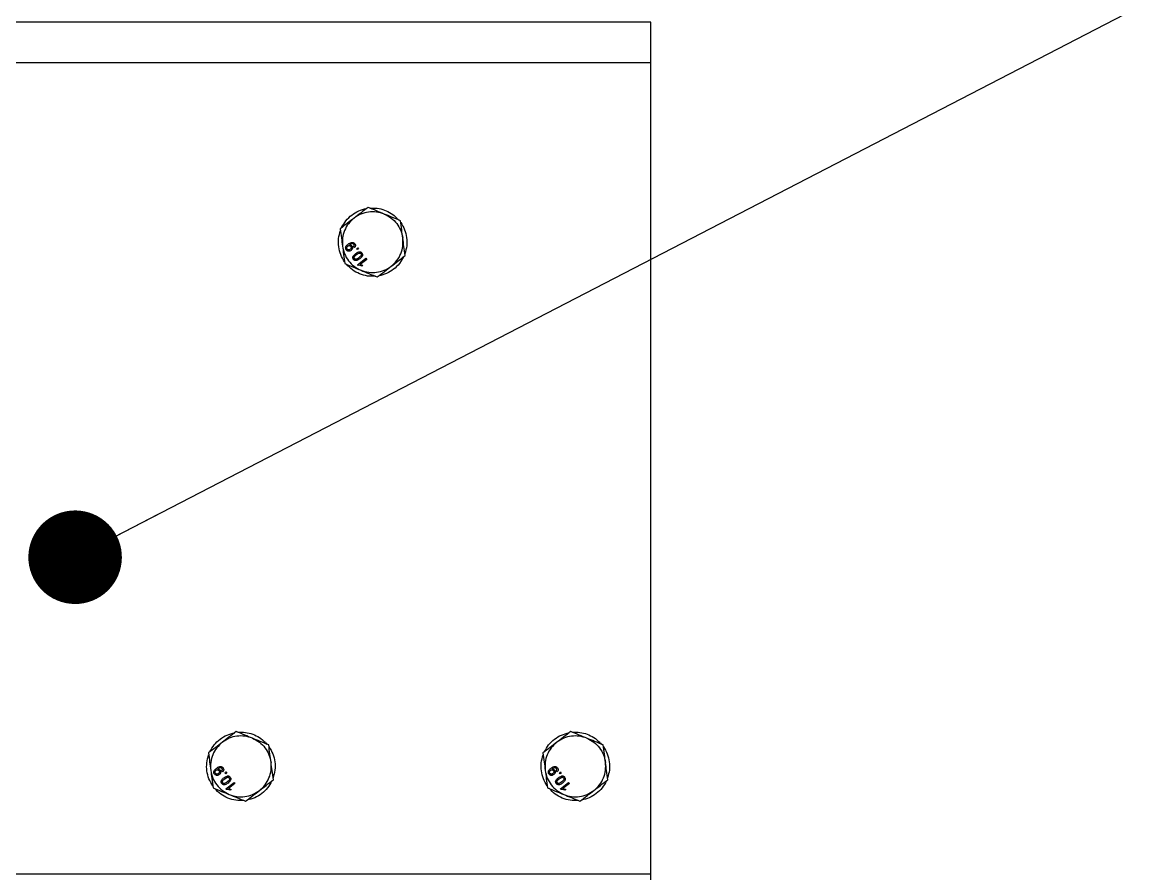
# Model space of a CAD drawing. Header units: millimetres. Extents: x 1293 to 41893, y 1011 to 26911.
# Drawn here: x 32628.9 to 32992.9, y 7875.4 to 8155.4 of the extents above; entities that cross this region are included whole.
import ezdxf

# ---------------------------------------------------------------- set-up
doc = ezdxf.new("R2010")
doc.units = ezdxf.units.MM
doc.header["$LTSCALE"] = 50
doc.layers.add('CAPA_1', color=7, linetype='Continuous')
doc.layers.add('MAQUINAS', color=11, linetype='Continuous')
doc.dimstyles.new('SLDDIMSTYLE2', dxfattribs={"dimtxt": 0.18, "dimasz": 30.769231, "dimexe": 0, "dimexo": 0.0625, "dimgap": 0, "dimtad": 0, "dimtih": 1, "dimtoh": 1, "dimdec": 0, "dimrnd": 1e-09, "dimzin": 0, "dimdsep": 46, "dimtxsty": 'Standard', "dimblk1": 'DOT', "dimblk2": 'DOT', "dimsah": 1, "dimcen": 0.09, "dimadec": 0, "dimazin": 0, "dimtfac": 30.769231, "dimtdec": 0, "dimtofl": 0, "dimtmove": 0, "dimatfit": 3, "dimldrblk": 'DOT', "dimfxl": 1, "dimfrac": 2, "dimtolj": 1, "dimtzin": 0, "dimarcsym": 0})

# ---------------------------------------------------------------- blocks, each defined once
blk = doc.blocks.new('_Dot')
at = {"color": 0, "linetype": 'ByBlock', "lineweight": -2}
blk.add_line((-0.5, 0), (-1, 0), dxfattribs=at)
at = {"color": 0, "linetype": 'ByBlock', "const_width": 0.5}
blk.add_lwpolyline([(-0.25, 0, 1), (0.25, 0, 1)], format="xyb", close=True, dxfattribs=at)

msp = doc.modelspace()

# ---------------------------------------------------------------- linework, layer by layer
at = {"layer": 'MAQUINAS', "linetype": 'Continuous', "lineweight": 25}
for p, q in [((32835.610707, 8155.3821266), (32297.3241804, 8155.3821266)), ((32835.610707, 7101.349071), (32835.610707, 8155.3821266)), ((32835.610707, 8142.0487932), (32524.4942232, 8142.0487932)), ((32752.1633988, 8090.9653831), (32751.8850572, 8090.6802501)), ((32752.3592306, 8090.7624017), (32752.1659487, 8090.5644039)), ((32752.3592306, 8090.7624017), (32752.8078022, 8090.2559738)), ((32736.5599416, 8082.1868006), (32736.4948792, 8082.1341212)), ((32738.1720196, 8081.2643811), (32737.869434, 8081.5854975)), ((32738.9135997, 8080.9487641), (32739.2614956, 8081.2165602)), ((32739.1813957, 8080.6008682), (32738.9135997, 8080.9487641)), ((32739.5292917, 8080.8686642), (32739.1813957, 8080.6008682)), ((32739.2614956, 8081.2165602), (32739.5292917, 8080.8686642)), ((32739.225868, 8075.6487915), (32741.9394563, 8077.7376008)), ((32742.2072524, 8077.3897049), (32740.0926974, 8075.7620069)), ((32741.9394563, 8077.7376008), (32742.2072524, 8077.3897049)), ((32739.3982617, 8075.4248335), (32739.225868, 8075.6487915)), ((32740.0926974, 8075.7620069), (32740.9748107, 8075.4437597)), ((32740.9748107, 8075.4437597), (32740.6540941, 8075.1968852)), ((32708.8300655, 7918.6320498), (32708.5517239, 7918.3469167)), ((32709.0258972, 7918.4290683), (32708.8326154, 7918.2310705)), ((32709.0258972, 7918.4290683), (32709.4744689, 7917.9226404)), ((32818.8300655, 7918.6320498), (32818.5517239, 7918.3469167)), ((32819.0258972, 7918.4290683), (32818.8326154, 7918.2310705)), ((32819.0258972, 7918.4290683), (32819.4744689, 7917.9226404)), ((32693.2266082, 7909.8534672), (32693.1615459, 7909.8007879)), ((32694.8386863, 7908.9310478), (32694.5361006, 7909.2521641)), ((32803.2266082, 7909.8534672), (32803.1615459, 7909.8007879)), ((32804.8386863, 7908.9310478), (32804.5361006, 7909.2521641)), ((32695.5802663, 7908.6154308), (32695.9281623, 7908.8832268)), ((32695.8480624, 7908.2675348), (32695.5802663, 7908.6154308)), ((32696.1959584, 7908.5353309), (32695.8480624, 7908.2675348)), ((32695.9281623, 7908.8832268), (32696.1959584, 7908.5353309)), ((32805.5802663, 7908.6154308), (32805.9281623, 7908.8832268)), ((32805.8480624, 7908.2675348), (32805.5802663, 7908.6154308)), ((32806.1959584, 7908.5353309), (32805.8480624, 7908.2675348)), ((32805.9281623, 7908.8832268), (32806.1959584, 7908.5353309)), ((32695.8925347, 7903.3154581), (32698.606123, 7905.4042675)), ((32696.0649284, 7903.0915001), (32695.8925347, 7903.3154581)), ((32698.8739191, 7905.0563715), (32696.7593641, 7903.4286736)), ((32696.7593641, 7903.4286736), (32697.6414773, 7903.1104263)), ((32697.6414773, 7903.1104263), (32697.3207608, 7902.8635518)), ((32698.606123, 7905.4042675), (32698.8739191, 7905.0563715)), ((32805.8925347, 7903.3154581), (32808.606123, 7905.4042675)), ((32806.0649284, 7903.0915001), (32805.8925347, 7903.3154581)), ((32808.8739191, 7905.0563715), (32806.7593641, 7903.4286736)), ((32806.7593641, 7903.4286736), (32807.6414773, 7903.1104263)), ((32807.6414773, 7903.1104263), (32807.3207608, 7902.8635518)), ((32808.606123, 7905.4042675), (32808.8739191, 7905.0563715)), ((32477.8275566, 7875.3821266), (32835.610707, 7875.3821266))]:
    msp.add_line(p, q, dxfattribs=at)
for points in [[(32733.9655862, 8087.82041), (32734.4009122, 8088.605355), (32735.2715642, 8090.1752451), (32737.2375077, 8092.0430123), (32739.5461164, 8093.4656206), (32741.2865177, 8093.9056127), (32742.1567184, 8094.1256087)], [(32747.9735935, 8092.293429), (32747.1411603, 8092.5653612), (32745.4762938, 8093.1092255), (32742.8271773, 8093.0610251), (32740.2578184, 8092.4140811), (32738.7933743, 8091.4533666), (32738.0611523, 8090.9730093)], [(32743.1955794, 8094.2639936), (32744.0197535, 8094.2828451), (32745.6681019, 8094.320548), (32748.0740516, 8093.6873719), (32750.3168399, 8092.6106144), (32751.5478792, 8091.5137935), (32752.1633988, 8090.9653831)], [(32747.9735935, 8092.293429), (32748.7557062, 8091.8994848), (32750.3199314, 8091.1115963), (32752.1648807, 8089.2099382), (32753.5311818, 8086.9398362), (32753.8926147, 8085.2260873), (32754.0733312, 8084.3692129)], [(32738.0611523, 8090.9730093), (32737.4094355, 8090.3880671), (32736.1060019, 8089.2181825), (32734.8231865, 8086.8998801), (32734.0987769, 8084.3512781), (32734.1985581, 8082.602675), (32734.2484486, 8081.7283735)], [(32753.3908831, 8089.4923769), (32753.8530024, 8088.722901), (32754.7772411, 8087.1839492), (32755.4118032, 8084.5475085), (32755.4895138, 8081.8368906), (32755.0003574, 8080.1096628), (32754.7557793, 8079.2460489)], [(32734.9308967, 8076.6052096), (32734.4687774, 8077.3746855), (32733.5445387, 8078.9136373), (32732.9099766, 8081.5500779), (32732.832266, 8084.2606958), (32733.3214224, 8085.9879236), (32733.5660006, 8086.8515375)], [(32750.2606275, 8075.1245771), (32750.9123443, 8075.7095194), (32752.2157779, 8076.8794039), (32753.4985934, 8079.1977063), (32754.2230029, 8081.7463084), (32754.1232218, 8083.4949114), (32754.0733312, 8084.3692129)], [(32734.2484486, 8081.7283735), (32734.4291651, 8080.8714991), (32734.7905981, 8079.1577503), (32736.1568991, 8076.8876483), (32738.0018485, 8074.9859902), (32739.5660737, 8074.1981017), (32740.3481863, 8073.8041574)], [(32754.3561936, 8078.2771765), (32753.9208676, 8077.4922314), (32753.0502156, 8075.9223414), (32751.0842721, 8074.0545741), (32748.7756634, 8072.6319659), (32747.0352621, 8072.1919738), (32746.1650614, 8071.9719777)], [(32745.1262005, 8071.8335928), (32744.2287551, 8071.8181237), (32742.4338644, 8071.7871854), (32739.8333588, 8072.5558588), (32737.4470396, 8073.8438684), (32736.1957946, 8075.1311042), (32735.5701721, 8075.774722)], [(32740.3481863, 8073.8041574), (32741.1806195, 8073.5322253), (32742.845486, 8072.988361), (32745.4946025, 8073.0365614), (32748.0639614, 8073.6835053), (32749.5284055, 8074.6442199), (32750.2606275, 8075.1245771)], [(32690.6322528, 7915.4870766), (32691.0675789, 7916.2720217), (32691.9382309, 7917.8419117), (32693.9041744, 7919.709679), (32696.2127831, 7921.1322872), (32697.9531844, 7921.5722793), (32698.823385, 7921.7922754)], [(32704.6402602, 7919.9600957), (32703.807827, 7920.2320278), (32702.1429605, 7920.7758921), (32699.4938439, 7920.7276917), (32696.924485, 7920.0807478), (32695.460041, 7919.1200332), (32694.7278189, 7918.639676)], [(32699.862246, 7921.9306603), (32700.6864202, 7921.9495118), (32702.3347686, 7921.9872147), (32704.7407182, 7921.3540385), (32706.9835065, 7920.2772811), (32708.2145458, 7919.1804602), (32708.8300655, 7918.6320498)], [(32800.6322528, 7915.4870766), (32801.0675789, 7916.2720217), (32801.9382309, 7917.8419117), (32803.9041744, 7919.709679), (32806.2127831, 7921.1322872), (32807.9531844, 7921.5722793), (32808.823385, 7921.7922754)], [(32814.6402602, 7919.9600957), (32813.807827, 7920.2320278), (32812.1429605, 7920.7758921), (32809.4938439, 7920.7276917), (32806.924485, 7920.0807478), (32805.460041, 7919.1200332), (32804.7278189, 7918.639676)], [(32809.862246, 7921.9306603), (32810.6864202, 7921.9495118), (32812.3347686, 7921.9872147), (32814.7407182, 7921.3540385), (32816.9835065, 7920.2772811), (32818.2145458, 7919.1804602), (32818.8300655, 7918.6320498)], [(32694.7278189, 7918.639676), (32694.0761022, 7918.0547337), (32692.7726686, 7916.8848492), (32691.4898531, 7914.5665468), (32690.7654436, 7912.0179447), (32690.8652247, 7910.2693417), (32690.9151153, 7909.3950402)], [(32704.6402602, 7919.9600957), (32705.4223728, 7919.5661514), (32706.986598, 7918.7782629), (32708.8315474, 7916.8766048), (32710.1978484, 7914.6065028), (32710.5592814, 7912.892754), (32710.7399978, 7912.0358796)], [(32710.0575498, 7917.1590435), (32710.5196691, 7916.3895676), (32711.4439078, 7914.8506158), (32712.0784699, 7912.2141752), (32712.1561805, 7909.5035573), (32711.6670241, 7907.7763295), (32711.4224459, 7906.9127156)], [(32804.7278189, 7918.639676), (32804.0761022, 7918.0547337), (32802.7726686, 7916.8848492), (32801.4898531, 7914.5665468), (32800.7654436, 7912.0179447), (32800.8652247, 7910.2693417), (32800.9151153, 7909.3950402)], [(32814.6402602, 7919.9600957), (32815.4223728, 7919.5661514), (32816.986598, 7918.7782629), (32818.8315474, 7916.8766048), (32820.1978484, 7914.6065028), (32820.5592814, 7912.892754), (32820.7399978, 7912.0358796)], [(32820.0575498, 7917.1590435), (32820.5196691, 7916.3895676), (32821.4439078, 7914.8506158), (32822.0784699, 7912.2141752), (32822.1561805, 7909.5035573), (32821.6670241, 7907.7763295), (32821.4224459, 7906.9127156)], [(32691.5975634, 7904.2718762), (32691.1354441, 7905.0413521), (32690.2112054, 7906.5803039), (32689.5766433, 7909.2167446), (32689.4989327, 7911.9273625), (32689.988089, 7913.6545903), (32690.2326672, 7914.5182042)], [(32801.5975634, 7904.2718762), (32801.1354441, 7905.0413521), (32800.2112054, 7906.5803039), (32799.5766433, 7909.2167446), (32799.4989327, 7911.9273625), (32799.988089, 7913.6545903), (32800.2326672, 7914.5182042)], [(32690.9151153, 7909.3950402), (32691.0958318, 7908.5381658), (32691.4572647, 7906.8244169), (32692.8235658, 7904.5543149), (32694.6685151, 7902.6526568), (32696.2327403, 7901.8647683), (32697.0148529, 7901.4708241)], [(32706.9272942, 7902.7912438), (32707.579011, 7903.376186), (32708.8824445, 7904.5460706), (32710.16526, 7906.864373), (32710.8896696, 7909.412975), (32710.7898884, 7911.1615781), (32710.7399978, 7912.0358796)], [(32800.9151153, 7909.3950402), (32801.0958318, 7908.5381658), (32801.4572647, 7906.8244169), (32802.8235658, 7904.5543149), (32804.6685151, 7902.6526568), (32806.2327403, 7901.8647683), (32807.0148529, 7901.4708241)], [(32816.9272942, 7902.7912438), (32817.579011, 7903.376186), (32818.8824445, 7904.5460706), (32820.16526, 7906.864373), (32820.8896696, 7909.412975), (32820.7898884, 7911.1615781), (32820.7399978, 7912.0358796)], [(32711.0228603, 7905.9438431), (32710.5875343, 7905.1588981), (32709.7168823, 7903.589008), (32707.7509388, 7901.7212408), (32705.4423301, 7900.2986325), (32703.7019288, 7899.8586405), (32702.8317281, 7899.6386444)], [(32821.0228603, 7905.9438431), (32820.5875343, 7905.1588981), (32819.7168823, 7903.589008), (32817.7509388, 7901.7212408), (32815.4423301, 7900.2986325), (32813.7019288, 7899.8586405), (32812.8317281, 7899.6386444)], [(32701.7928671, 7899.5002595), (32700.8954218, 7899.4847904), (32699.1005311, 7899.4538521), (32696.5000255, 7900.2225255), (32694.1137062, 7901.5105351), (32692.8624612, 7902.7977708), (32692.2368388, 7903.4413887)], [(32697.0148529, 7901.4708241), (32697.8472862, 7901.1988919), (32699.5121527, 7900.6550276), (32702.1612692, 7900.703228), (32704.7306281, 7901.350172), (32706.1950722, 7902.3108865), (32706.9272942, 7902.7912438)], [(32811.7928671, 7899.5002595), (32810.8954218, 7899.4847904), (32809.1005311, 7899.4538521), (32806.5000255, 7900.2225255), (32804.1137062, 7901.5105351), (32802.8624612, 7902.7977708), (32802.2368388, 7903.4413887)], [(32807.0148529, 7901.4708241), (32807.8472862, 7901.1988919), (32809.5121527, 7900.6550276), (32812.1612692, 7900.703228), (32814.7306281, 7901.350172), (32816.1950722, 7902.3108865), (32816.9272942, 7902.7912438)]]:
    msp.add_open_spline(points, degree=3, dxfattribs=at)
for points, knots in [([(32742.6362006, 8094.4946945), (32741.8365389, 8093.8791476), (32740.3355905, 8092.7237789), (32738.7854316, 8091.5305299), (32738.0611523, 8090.9730093)], [0, 0, 0, 0, 0.5327709195, 1, 1, 1, 1]), ([(32747.9735935, 8092.293429), (32747.1286269, 8092.641913), (32745.3201635, 8093.3877655), (32743.5691106, 8094.1099406), (32742.6362006, 8094.4946945)], [0, 0, 0, 0, 0.4672290805, 1, 1, 1, 1]), ([(32753.3109865, 8090.0921635), (32752.3780765, 8090.4769174), (32750.6270236, 8091.1990925), (32748.8185602, 8091.944945), (32747.9735935, 8092.293429)], [0, 0, 0, 0, 0.5327709195, 1, 1, 1, 1]), ([(32738.0611523, 8090.9730093), (32737.336873, 8090.4154887), (32735.786714, 8089.2222397), (32734.2857656, 8088.066871), (32733.486104, 8087.4513242)], [0, 0, 0, 0, 0.4672290805, 1, 1, 1, 1]), ([(32733.486104, 8087.4513242), (32733.6193524, 8086.4510234), (32733.8694568, 8084.5734796), (32734.1277613, 8082.6343781), (32734.2484486, 8081.7283735)], [0, 0, 0, 0, 0.5327709195, 1, 1, 1, 1]), ([(32754.0733312, 8084.3692129), (32753.9526438, 8085.2752175), (32753.6943394, 8087.214319), (32753.4442349, 8089.0918628), (32753.3109865, 8090.0921635)], [0, 0, 0, 0, 0.4672290805, 1, 1, 1, 1]), ([(32754.8356758, 8078.6462623), (32754.7024275, 8079.646563), (32754.452323, 8081.5241068), (32754.1940185, 8083.4632083), (32754.0733312, 8084.3692129)], [0, 0, 0, 0, 0.5327709195, 1, 1, 1, 1]), ([(32734.2484486, 8081.7283735), (32734.369136, 8080.8223689), (32734.6274405, 8078.8832674), (32734.8775449, 8077.0057236), (32735.0107933, 8076.0054229)], [0, 0, 0, 0, 0.4672290805, 1, 1, 1, 1]), ([(32735.5060132, 8080.4812835), (32735.4535954, 8080.5602188), (32735.3487755, 8080.7180658), (32735.2793202, 8080.9969482), (32735.2780685, 8081.2820292), (32735.3817447, 8081.6484825), (32735.6689836, 8082.0368085), (32735.9621593, 8082.2728785), (32736.1091247, 8082.3912175)], [0, 0, 0, 0, 0.1250635897, 0.2500895576, 0.3751100052, 0.5001693996, 0.7494409524, 1, 1, 1, 1]), ([(32737.0469375, 8080.3429355), (32736.9257399, 8080.2621996), (32736.743143, 8080.1405625), (32736.4591815, 8080.0732283), (32736.2402663, 8080.067052), (32736.0268071, 8080.1061578), (32735.7554084, 8080.2151637), (32735.6059321, 8080.374664), (32735.5060132, 8080.4812835)], [0, 0, 0, 0, 0.2498688585, 0.3764535287, 0.5003476657, 0.6272386366, 0.7508240847, 1, 1, 1, 1]), ([(32735.7781133, 8080.7755715), (32735.7291354, 8080.8537141), (32735.6559414, 8080.9704928), (32735.6362573, 8081.1542677), (32735.6536537, 8081.290311), (32735.6995406, 8081.4207822), (32735.794102, 8081.5785122), (32735.8986685, 8081.668724), (32735.968143, 8081.7286612)], [0, 0, 0, 0, 0.2490168506, 0.3721383925, 0.4993654558, 0.6235619335, 0.7498926933, 1, 1, 1, 1]), ([(32736.7976234, 8080.7050581), (32736.7178735, 8080.6517024), (32736.5585836, 8080.5451314), (32736.3132724, 8080.507687), (32736.124362, 8080.5338096), (32735.9434099, 8080.6018992), (32735.8446137, 8080.7057015), (32735.7781133, 8080.7755715)], [0, 0, 0, 0, 0.2502503989, 0.4998417518, 0.6295762977, 0.7506653539, 1, 1, 1, 1]), ([(32735.968143, 8081.7286612), (32736.0438938, 8081.7798027), (32736.158507, 8081.8571813), (32736.3353474, 8081.9055858), (32736.473065, 8081.9121562), (32736.6068965, 8081.8883984), (32736.7769804, 8081.8184914), (32736.8703871, 8081.7178907), (32736.9328648, 8081.6506011)], [0, 0, 0, 0, 0.2499764907, 0.3782221672, 0.5003423322, 0.6274524307, 0.7508110927, 1, 1, 1, 1]), ([(32736.1091247, 8082.3912175), (32736.2754839, 8082.512556), (32736.6076369, 8082.7548204), (32737.0917614, 8082.9621224), (32737.506018, 8082.9954039), (32737.8111074, 8082.9307658), (32738.0859315, 8082.782342), (32738.2224878, 8082.6271893), (32738.2907946, 8082.5495803)], [0, 0, 0, 0, 0.2504849429, 0.5001185141, 0.6278991851, 0.7500923696, 0.8749936752, 1, 1, 1, 1]), ([(32736.4948792, 8082.1341212), (32736.5733786, 8082.1371822), (32736.7308704, 8082.1433235), (32736.9591612, 8082.0751673), (32737.1701886, 8081.9628319), (32737.2751847, 8081.8446012), (32737.3275652, 8081.785618)], [0, 0, 0, 0, 0.2489431768, 0.49945029473, 0.7502849385, 1, 1, 1, 1]), ([(32737.9638801, 8082.3265022), (32737.91967, 8082.3757496), (32737.8312867, 8082.4742032), (32737.6504767, 8082.5627887), (32737.452081, 8082.5934809), (32737.0629096, 8082.5063992), (32736.7833961, 8082.3287892), (32736.5599416, 8082.1868006)], [0, 0, 0, 0, 0.1252073258, 0.2503100191, 0.3753386279, 0.5006201474, 1, 1, 1, 1]), ([(32736.9328648, 8081.6506011), (32736.9824089, 8081.5749225), (32737.0566396, 8081.461535), (32737.0893605, 8081.2832015), (32737.083268, 8081.1484017), (32737.0480958, 8081.0175732), (32736.9662901, 8080.8560487), (32736.8649415, 8080.7653213), (32736.7976234, 8080.7050581)], [0, 0, 0, 0, 0.2495205461, 0.3738507837, 0.4998887841, 0.6240955932, 0.7503154422, 1, 1, 1, 1]), ([(32737.3275652, 8081.785618), (32737.3664232, 8081.7289572), (32737.444113, 8081.6156737), (32737.5092004, 8081.4192894), (32737.5304623, 8081.2138069), (32737.5065054, 8081.0087722), (32737.4422555, 8080.811595), (32737.3064032, 8080.5709133), (32737.1505152, 8080.4339433), (32737.0469375, 8080.3429355)], [0, 0, 0, 0, 0.12507405845, 0.25006362429, 0.3732612247, 0.50019923817, 0.62429610088, 0.75036851371, 1, 1, 1, 1]), ([(32737.869434, 8081.5854975), (32737.9185376, 8081.6438603), (32738.007219, 8081.7492637), (32738.0734316, 8081.9118949), (32738.081717, 8082.0429768), (32738.0625903, 8082.1451718), (32738.0240604, 8082.2421838), (32737.9839393, 8082.2983973), (32737.9638801, 8082.3265022)], [0, 0, 0, 0, 0.2764767992, 0.4993179598, 0.6237184282, 0.7494961879, 0.8747561628, 1, 1, 1, 1]), ([(32738.2907946, 8082.5495803), (32738.3567774, 8082.4492236), (32738.4559969, 8082.2983153), (32738.5066807, 8082.0628053), (32738.507026, 8081.8242123), (32738.4117212, 8081.5313871), (32738.2520042, 8081.3534767), (32738.1720196, 8081.2643811)], [0, 0, 0, 0, 0.2498594906, 0.3757183909, 0.500481002, 0.7498462328, 1, 1, 1, 1]), ([(32737.8868877, 8077.3882711), (32737.8326799, 8077.468933), (32737.7243088, 8077.6301905), (32737.650499, 8077.9168365), (32737.6742125, 8078.2115355), (32737.9217429, 8078.7432636), (32738.2946664, 8079.0619648), (32738.5926736, 8079.3166423)], [0, 0, 0, 0, 0.12537334802, 0.25064373861, 0.37569751501, 0.50111317472, 1, 1, 1, 1]), ([(32739.931654, 8077.5771626), (32739.7749891, 8077.4631862), (32739.4620457, 8077.2355145), (32739.010688, 8077.0290451), (32738.6231687, 8076.9771339), (32738.3329952, 8077.0264334), (32738.0779343, 8077.1682543), (32737.950612, 8077.3148837), (32737.8868877, 8077.3882711)], [0, 0, 0, 0, 0.2504817087, 0.50034559577, 0.63170490568, 0.75022113881, 0.87498669951, 1, 1, 1, 1]), ([(32738.202923, 8077.6254825), (32738.1654136, 8077.6850418), (32738.0903964, 8077.8041575), (32738.0791242, 8078.0194355), (32738.1307105, 8078.2243047), (32738.3630121, 8078.5770211), (32738.6387909, 8078.7941951), (32738.8593825, 8078.9679095)], [0, 0, 0, 0, 0.1247447425, 0.2494837578, 0.3744708184, 0.4996480989, 1, 1, 1, 1]), ([(32738.6666683, 8077.407644), (32738.6221715, 8077.4092539), (32738.5332066, 8077.4124725), (32738.4051922, 8077.4538719), (32738.2901476, 8077.5242752), (32738.2320014, 8077.5917426), (32738.202923, 8077.6254825)], [0, 0, 0, 0, 0.2501584562, 0.5001555724, 0.7500324303, 1, 1, 1, 1]), ([(32738.5926736, 8079.3166423), (32738.7491412, 8079.4306199), (32739.061699, 8079.6583001), (32739.5090769, 8079.8616309), (32739.8952728, 8079.9154053), (32740.1862749, 8079.868988), (32740.4447011, 8079.7239704), (32740.571704, 8079.5772766), (32740.6352656, 8079.5038601)], [0, 0, 0, 0, 0.2504758129, 0.5003473544, 0.6257683408, 0.7501761831, 0.8749696966, 1, 1, 1, 1]), ([(32739.6627707, 8077.9242217), (32739.5100316, 8077.8130117), (32739.280936, 8077.6462063), (32738.945255, 8077.4653296), (32738.759449, 8077.4268556), (32738.6666683, 8077.407644)], [0, 0, 0, 0, 0.5003723119, 0.7505151407, 1, 1, 1, 1]), ([(32738.8593825, 8078.9679095), (32739.0830267, 8079.1358089), (32739.362627, 8079.3457169), (32739.7611676, 8079.4830465), (32739.9718012, 8079.4783415), (32740.1766794, 8079.4149492), (32740.2736799, 8079.3135309), (32740.3221592, 8079.2628436)], [0, 0, 0, 0, 0.5004095025, 0.6256126137, 0.7505796735, 0.875343692, 1, 1, 1, 1]), ([(32740.3221592, 8079.2628436), (32740.3591299, 8079.2030989), (32740.4330918, 8079.0835763), (32740.4403255, 8078.8691013), (32740.3924896, 8078.6639252), (32740.1563451, 8078.3142229), (32739.8821149, 8078.097538), (32739.6627707, 8077.9242217)], [0, 0, 0, 0, 0.1246963828, 0.2494616582, 0.3744323466, 0.4996371137, 1, 1, 1, 1]), ([(32740.840351, 8078.6964947), (32740.7957455, 8078.5825679), (32740.7064694, 8078.354548), (32740.4011687, 8077.9673651), (32740.1194518, 8077.7332369), (32739.931654, 8077.5771626)], [0, 0, 0, 0, 0.249753552, 0.499871473, 1, 1, 1, 1]), ([(32740.6352656, 8079.5038601), (32740.7142474, 8079.3818973), (32740.8328715, 8079.1987196), (32740.8642875, 8078.9461078), (32740.8604395, 8078.8024882), (32740.8470471, 8078.7318254), (32740.840351, 8078.6964947)], [0, 0, 0, 0, 0.49879534605, 0.74914825957, 0.87457641189, 1, 1, 1, 1]), ([(32750.2606275, 8075.1245771), (32750.9849069, 8075.6820977), (32752.5350658, 8076.8753467), (32754.0360142, 8078.0307154), (32754.8356758, 8078.6462623)], [0, 0, 0, 0, 0.4672290805, 1, 1, 1, 1]), ([(32735.0107933, 8076.0054229), (32735.9437034, 8075.620669), (32737.6947562, 8074.8984939), (32739.5032196, 8074.1526414), (32740.3481863, 8073.8041574)], [0, 0, 0, 0, 0.5327709195, 1, 1, 1, 1]), ([(32740.6540941, 8075.1968852), (32740.4532144, 8075.2834324), (32740.0521495, 8075.4562277), (32739.6159726, 8075.4352861), (32739.3982617, 8075.4248335)], [0, 0, 0, 0, 0.5008657323, 1, 1, 1, 1]), ([(32740.3481863, 8073.8041574), (32741.193153, 8073.4556734), (32743.0016163, 8072.7098209), (32744.7526692, 8071.9876458), (32745.6855792, 8071.602892)], [0, 0, 0, 0, 0.4672290805, 1, 1, 1, 1]), ([(32745.6855792, 8071.602892), (32746.4852409, 8072.2184388), (32747.9861893, 8073.3738075), (32749.5363482, 8074.5670565), (32750.2606275, 8075.1245771)], [0, 0, 0, 0, 0.5327709195, 1, 1, 1, 1]), ([(32699.3028672, 7922.1613611), (32698.5032056, 7921.5458143), (32697.0022572, 7920.3904456), (32695.4520983, 7919.1971966), (32694.7278189, 7918.639676)], [0, 0, 0, 0, 0.5327709195, 1, 1, 1, 1]), ([(32704.6402602, 7919.9600957), (32703.7952935, 7920.3085797), (32701.9868302, 7921.0544322), (32700.2357773, 7921.7766073), (32699.3028672, 7922.1613611)], [0, 0, 0, 0, 0.4672290805, 1, 1, 1, 1]), ([(32809.3028672, 7922.1613611), (32808.5032056, 7921.5458143), (32807.0022572, 7920.3904456), (32805.4520983, 7919.1971966), (32804.7278189, 7918.639676)], [0, 0, 0, 0, 0.5327709195, 1, 1, 1, 1]), ([(32814.6402602, 7919.9600957), (32813.7952935, 7920.3085797), (32811.9868302, 7921.0544322), (32810.2357773, 7921.7766073), (32809.3028672, 7922.1613611)], [0, 0, 0, 0, 0.4672290805, 1, 1, 1, 1]), ([(32694.7278189, 7918.639676), (32694.0035396, 7918.0821554), (32692.4533807, 7916.8889064), (32690.9524323, 7915.7335377), (32690.1527706, 7915.1179908)], [0, 0, 0, 0, 0.4672290805, 1, 1, 1, 1]), ([(32709.9776532, 7917.7588302), (32709.0447431, 7918.1435841), (32707.2936903, 7918.8657592), (32705.4852269, 7919.6116117), (32704.6402602, 7919.9600957)], [0, 0, 0, 0, 0.5327709195, 1, 1, 1, 1]), ([(32710.7399978, 7912.0358796), (32710.6193105, 7912.9418842), (32710.361006, 7914.8809857), (32710.1109016, 7916.7585295), (32709.9776532, 7917.7588302)], [0, 0, 0, 0, 0.4672290805, 1, 1, 1, 1]), ([(32804.7278189, 7918.639676), (32804.0035396, 7918.0821554), (32802.4533807, 7916.8889064), (32800.9524323, 7915.7335377), (32800.1527706, 7915.1179908)], [0, 0, 0, 0, 0.4672290805, 1, 1, 1, 1]), ([(32819.9776532, 7917.7588302), (32819.0447431, 7918.1435841), (32817.2936903, 7918.8657592), (32815.4852269, 7919.6116117), (32814.6402602, 7919.9600957)], [0, 0, 0, 0, 0.5327709195, 1, 1, 1, 1]), ([(32820.7399978, 7912.0358796), (32820.6193105, 7912.9418842), (32820.361006, 7914.8809857), (32820.1109016, 7916.7585295), (32819.9776532, 7917.7588302)], [0, 0, 0, 0, 0.4672290805, 1, 1, 1, 1]), ([(32690.1527706, 7915.1179908), (32690.286019, 7914.1176901), (32690.5361235, 7912.2401463), (32690.794428, 7910.3010448), (32690.9151153, 7909.3950402)], [0, 0, 0, 0, 0.5327709195, 1, 1, 1, 1]), ([(32800.1527706, 7915.1179908), (32800.286019, 7914.1176901), (32800.5361235, 7912.2401463), (32800.794428, 7910.3010448), (32800.9151153, 7909.3950402)], [0, 0, 0, 0, 0.5327709195, 1, 1, 1, 1]), ([(32690.9151153, 7909.3950402), (32691.0358027, 7908.4890356), (32691.2941071, 7906.5499341), (32691.5442116, 7904.6723903), (32691.67746, 7903.6720896)], [0, 0, 0, 0, 0.4672290805, 1, 1, 1, 1]), ([(32692.1726799, 7908.1479501), (32692.1202621, 7908.2268855), (32692.0154421, 7908.3847325), (32691.9459869, 7908.6636149), (32691.9447352, 7908.9486959), (32692.0484114, 7909.3151492), (32692.3356503, 7909.7034751), (32692.6288259, 7909.9395451), (32692.7757913, 7910.0578842)], [0, 0, 0, 0, 0.1250635897, 0.25008955759, 0.37511000523, 0.50016939956, 0.74944095238, 1, 1, 1, 1]), ([(32692.44478, 7908.4422382), (32692.3958021, 7908.5203808), (32692.3226081, 7908.6371595), (32692.3029239, 7908.8209343), (32692.3203204, 7908.9569776), (32692.3662073, 7909.0874488), (32692.4607686, 7909.2451789), (32692.5653352, 7909.3353907), (32692.6348097, 7909.3953279)], [0, 0, 0, 0, 0.2490168506, 0.3721383925, 0.4993654558, 0.6235619335, 0.7498926933, 1, 1, 1, 1]), ([(32692.6348097, 7909.3953279), (32692.7105604, 7909.4464693), (32692.8251736, 7909.523848), (32693.0020141, 7909.5722525), (32693.1397317, 7909.5788229), (32693.2735632, 7909.5550651), (32693.4436471, 7909.4851581), (32693.5370538, 7909.3845574), (32693.5995315, 7909.3172678)], [0, 0, 0, 0, 0.2499764907, 0.3782221672, 0.5003423322, 0.6274524307, 0.7508110927, 1, 1, 1, 1]), ([(32692.7757913, 7910.0578842), (32692.9421506, 7910.1792226), (32693.2743036, 7910.4214871), (32693.758428, 7910.628789), (32694.1726846, 7910.6620706), (32694.4777741, 7910.5974325), (32694.7525982, 7910.4490086), (32694.8891545, 7910.2938559), (32694.9574613, 7910.216247)], [0, 0, 0, 0, 0.2504849429, 0.5001185141, 0.6278991852, 0.7500923696, 0.8749936752, 1, 1, 1, 1]), ([(32693.1615459, 7909.8007879), (32693.2400452, 7909.8038489), (32693.3975371, 7909.8099902), (32693.6258279, 7909.7418339), (32693.8368553, 7909.6294985), (32693.9418513, 7909.5112678), (32693.9942319, 7909.4522847)], [0, 0, 0, 0, 0.2489431768, 0.4994502947, 0.7502849385, 1, 1, 1, 1]), ([(32694.6305467, 7909.9931689), (32694.5863366, 7910.0424163), (32694.4979533, 7910.1408698), (32694.3171434, 7910.2294553), (32694.1187477, 7910.2601476), (32693.7295763, 7910.1730658), (32693.4500628, 7909.9954559), (32693.2266082, 7909.8534672)], [0, 0, 0, 0, 0.1252073258, 0.2503100191, 0.3753386279, 0.5006201474, 1, 1, 1, 1]), ([(32693.5995315, 7909.3172678), (32693.6490755, 7909.2415892), (32693.7233062, 7909.1282017), (32693.7560272, 7908.9498681), (32693.7499347, 7908.8150684), (32693.7147624, 7908.6842398), (32693.6329567, 7908.5227154), (32693.5316082, 7908.431988), (32693.4642901, 7908.3717248)], [0, 0, 0, 0, 0.2495205461, 0.3738507838, 0.4998887841, 0.6240955932, 0.7503154422, 1, 1, 1, 1]), ([(32693.9942319, 7909.4522847), (32694.0330899, 7909.3956238), (32694.1107797, 7909.2823404), (32694.1758671, 7909.0859561), (32694.197129, 7908.8804736), (32694.1731721, 7908.6754389), (32694.1089222, 7908.4782616), (32693.9730699, 7908.2375799), (32693.8171819, 7908.10061), (32693.7136042, 7908.0096022)], [0, 0, 0, 0, 0.1250740585, 0.2500636243, 0.3732612247, 0.5001992382, 0.6242961009, 0.7503685137, 1, 1, 1, 1]), ([(32694.5361006, 7909.2521641), (32694.5852043, 7909.310527), (32694.6738857, 7909.4159304), (32694.7400983, 7909.5785616), (32694.7483836, 7909.7096435), (32694.729257, 7909.8118384), (32694.6907271, 7909.9088505), (32694.650606, 7909.965064), (32694.6305467, 7909.9931689)], [0, 0, 0, 0, 0.2764767993, 0.4993179598, 0.6237184282, 0.7494961879, 0.8747561628, 1, 1, 1, 1]), ([(32694.9574613, 7910.216247), (32695.0234441, 7910.1158902), (32695.1226636, 7909.9649819), (32695.1733473, 7909.729472), (32695.1736926, 7909.490879), (32695.0783879, 7909.1980538), (32694.9186709, 7909.0201434), (32694.8386863, 7908.9310478)], [0, 0, 0, 0, 0.2498594906, 0.3757183909, 0.500481002, 0.7498462328, 1, 1, 1, 1]), ([(32711.5023425, 7906.3129289), (32711.3690941, 7907.3132297), (32711.1189897, 7909.1907735), (32710.8606852, 7911.129875), (32710.7399978, 7912.0358796)], [0, 0, 0, 0, 0.5327709195, 1, 1, 1, 1]), ([(32800.9151153, 7909.3950402), (32801.0358027, 7908.4890356), (32801.2941071, 7906.5499341), (32801.5442116, 7904.6723903), (32801.67746, 7903.6720896)], [0, 0, 0, 0, 0.4672290805, 1, 1, 1, 1]), ([(32802.1726799, 7908.1479501), (32802.1202621, 7908.2268855), (32802.0154421, 7908.3847325), (32801.9459869, 7908.6636149), (32801.9447352, 7908.9486959), (32802.0484114, 7909.3151492), (32802.3356503, 7909.7034751), (32802.6288259, 7909.9395451), (32802.7757913, 7910.0578842)], [0, 0, 0, 0, 0.1250635897, 0.2500895576, 0.3751100052, 0.5001693996, 0.7494409524, 1, 1, 1, 1]), ([(32802.44478, 7908.4422382), (32802.3958021, 7908.5203808), (32802.3226081, 7908.6371595), (32802.3029239, 7908.8209343), (32802.3203204, 7908.9569776), (32802.3662073, 7909.0874488), (32802.4607686, 7909.2451789), (32802.5653352, 7909.3353907), (32802.6348097, 7909.3953279)], [0, 0, 0, 0, 0.2490168506, 0.3721383925, 0.4993654558, 0.6235619335, 0.7498926933, 1, 1, 1, 1]), ([(32802.6348097, 7909.3953279), (32802.7105604, 7909.4464693), (32802.8251736, 7909.523848), (32803.0020141, 7909.5722525), (32803.1397317, 7909.5788229), (32803.2735632, 7909.5550651), (32803.4436471, 7909.4851581), (32803.5370538, 7909.3845574), (32803.5995315, 7909.3172678)], [0, 0, 0, 0, 0.2499764907, 0.3782221672, 0.5003423322, 0.6274524307, 0.7508110927, 1, 1, 1, 1]), ([(32802.7757913, 7910.0578842), (32802.9421506, 7910.1792226), (32803.2743036, 7910.4214871), (32803.758428, 7910.628789), (32804.1726846, 7910.6620706), (32804.4777741, 7910.5974325), (32804.7525982, 7910.4490086), (32804.8891545, 7910.2938559), (32804.9574613, 7910.216247)], [0, 0, 0, 0, 0.2504849429, 0.5001185141, 0.6278991852, 0.7500923696, 0.8749936752, 1, 1, 1, 1]), ([(32803.1615459, 7909.8007879), (32803.2400452, 7909.8038489), (32803.3975371, 7909.8099902), (32803.6258279, 7909.7418339), (32803.8368553, 7909.6294985), (32803.9418513, 7909.5112678), (32803.9942319, 7909.4522847)], [0, 0, 0, 0, 0.2489431768, 0.4994502947, 0.7502849385, 1, 1, 1, 1]), ([(32804.6305467, 7909.9931689), (32804.5863366, 7910.0424163), (32804.4979533, 7910.1408698), (32804.3171434, 7910.2294553), (32804.1187477, 7910.2601476), (32803.7295763, 7910.1730658), (32803.4500628, 7909.9954559), (32803.2266082, 7909.8534672)], [0, 0, 0, 0, 0.1252073258, 0.2503100191, 0.3753386279, 0.5006201474, 1, 1, 1, 1]), ([(32803.5995315, 7909.3172678), (32803.6490755, 7909.2415892), (32803.7233062, 7909.1282017), (32803.7560272, 7908.9498681), (32803.7499347, 7908.8150684), (32803.7147624, 7908.6842398), (32803.6329567, 7908.5227154), (32803.5316082, 7908.431988), (32803.4642901, 7908.3717248)], [0, 0, 0, 0, 0.2495205461, 0.3738507838, 0.4998887841, 0.6240955932, 0.7503154422, 1, 1, 1, 1]), ([(32803.9942319, 7909.4522847), (32804.0330899, 7909.3956238), (32804.1107797, 7909.2823404), (32804.1758671, 7909.0859561), (32804.197129, 7908.8804736), (32804.1731721, 7908.6754389), (32804.1089222, 7908.4782616), (32803.9730699, 7908.2375799), (32803.8171819, 7908.10061), (32803.7136042, 7908.0096022)], [0, 0, 0, 0, 0.1250740585, 0.2500636243, 0.3732612247, 0.5001992382, 0.6242961009, 0.7503685137, 1, 1, 1, 1]), ([(32804.5361006, 7909.2521641), (32804.5852043, 7909.310527), (32804.6738857, 7909.4159304), (32804.7400983, 7909.5785616), (32804.7483836, 7909.7096435), (32804.729257, 7909.8118384), (32804.6907271, 7909.9088505), (32804.650606, 7909.965064), (32804.6305467, 7909.9931689)], [0, 0, 0, 0, 0.2764767992, 0.4993179598, 0.6237184282, 0.7494961879, 0.8747561628, 1, 1, 1, 1]), ([(32804.9574613, 7910.216247), (32805.0234441, 7910.1158902), (32805.1226636, 7909.9649819), (32805.1733473, 7909.729472), (32805.1736926, 7909.490879), (32805.0783879, 7909.1980538), (32804.9186709, 7909.0201434), (32804.8386863, 7908.9310478)], [0, 0, 0, 0, 0.2498594906, 0.375718391, 0.500481002, 0.7498462328, 1, 1, 1, 1]), ([(32821.5023425, 7906.3129289), (32821.3690941, 7907.3132297), (32821.1189897, 7909.1907735), (32820.8606852, 7911.129875), (32820.7399978, 7912.0358796)], [0, 0, 0, 0, 0.5327709195, 1, 1, 1, 1]), ([(32693.7136042, 7908.0096022), (32693.5924066, 7907.9288662), (32693.4098097, 7907.8072291), (32693.1258482, 7907.739895), (32692.906933, 7907.7337186), (32692.6934738, 7907.7728245), (32692.422075, 7907.8818304), (32692.2725988, 7908.0413306), (32692.1726799, 7908.1479501)], [0, 0, 0, 0, 0.2498688585, 0.3764535287, 0.5003476657, 0.6272386366, 0.7508240847, 1, 1, 1, 1]), ([(32693.4642901, 7908.3717248), (32693.3845402, 7908.318369), (32693.2252503, 7908.2117981), (32692.9799391, 7908.1743536), (32692.7910287, 7908.2004762), (32692.6100766, 7908.2685659), (32692.5112804, 7908.3723682), (32692.44478, 7908.4422382)], [0, 0, 0, 0, 0.25025039885, 0.49984175184, 0.6295762977, 0.75066535386, 1, 1, 1, 1]), ([(32694.5535543, 7905.0549378), (32694.4993465, 7905.1355997), (32694.3909755, 7905.2968571), (32694.3171656, 7905.5835032), (32694.3408791, 7905.8782021), (32694.5884095, 7906.4099303), (32694.9613331, 7906.7286315), (32695.2593403, 7906.983309)], [0, 0, 0, 0, 0.125373348, 0.2506437386, 0.375697515, 0.5011131747, 1, 1, 1, 1]), ([(32694.8695897, 7905.2921492), (32694.8320802, 7905.3517084), (32694.757063, 7905.4708242), (32694.7457909, 7905.6861021), (32694.7973772, 7905.8909713), (32695.0296788, 7906.2436878), (32695.3054576, 7906.4608618), (32695.5260492, 7906.6345762)], [0, 0, 0, 0, 0.1247447425, 0.2494837578, 0.3744708184, 0.4996480989, 1, 1, 1, 1]), ([(32695.2593403, 7906.983309), (32695.4158079, 7907.0972866), (32695.7283657, 7907.3249667), (32696.1757435, 7907.5282976), (32696.5619395, 7907.582072), (32696.8529416, 7907.5356546), (32697.1113678, 7907.3906371), (32697.2383706, 7907.2439432), (32697.3019322, 7907.1705268)], [0, 0, 0, 0, 0.2504758129, 0.50034735438, 0.62576834083, 0.75017618309, 0.87496969665, 1, 1, 1, 1]), ([(32696.3294374, 7905.5908884), (32696.1766982, 7905.4796784), (32695.9476027, 7905.3128729), (32695.6119217, 7905.1319963), (32695.4261157, 7905.0935223), (32695.333335, 7905.0743107)], [0, 0, 0, 0, 0.5003723119, 0.7505151407, 1, 1, 1, 1]), ([(32695.5260492, 7906.6345762), (32695.7496934, 7906.8024755), (32696.0292937, 7907.0123835), (32696.4278343, 7907.1497132), (32696.6384678, 7907.1450082), (32696.8433461, 7907.0816158), (32696.9403466, 7906.9801975), (32696.9888259, 7906.9295103)], [0, 0, 0, 0, 0.50040950251, 0.62561261367, 0.75057967349, 0.87534369202, 1, 1, 1, 1]), ([(32696.9888259, 7906.9295103), (32697.0257966, 7906.8697655), (32697.0997584, 7906.750243), (32697.1069922, 7906.5357679), (32697.0591562, 7906.3305919), (32696.8230117, 7905.9808895), (32696.5487815, 7905.7642047), (32696.3294374, 7905.5908884)], [0, 0, 0, 0, 0.1246963828, 0.2494616582, 0.3744323466, 0.4996371137, 1, 1, 1, 1]), ([(32697.5070177, 7906.3631613), (32697.4624121, 7906.2492345), (32697.373136, 7906.0212147), (32697.0678353, 7905.6340317), (32696.7861185, 7905.3999036), (32696.5983206, 7905.2438293)], [0, 0, 0, 0, 0.249753552, 0.499871473, 1, 1, 1, 1]), ([(32697.3019322, 7907.1705268), (32697.3809141, 7907.048564), (32697.4995382, 7906.8653863), (32697.5309542, 7906.6127745), (32697.5271062, 7906.4691549), (32697.5137137, 7906.3984921), (32697.5070177, 7906.3631613)], [0, 0, 0, 0, 0.4987953461, 0.7491482596, 0.8745764119, 1, 1, 1, 1]), ([(32706.9272942, 7902.7912438), (32707.6515735, 7903.3487644), (32709.2017324, 7904.5420134), (32710.7026808, 7905.6973821), (32711.5023425, 7906.3129289)], [0, 0, 0, 0, 0.4672290805, 1, 1, 1, 1]), ([(32803.7136042, 7908.0096022), (32803.5924066, 7907.9288662), (32803.4098097, 7907.8072291), (32803.1258482, 7907.739895), (32802.906933, 7907.7337186), (32802.6934738, 7907.7728245), (32802.422075, 7907.8818304), (32802.2725988, 7908.0413306), (32802.1726799, 7908.1479501)], [0, 0, 0, 0, 0.2498688585, 0.3764535287, 0.5003476657, 0.6272386366, 0.7508240847, 1, 1, 1, 1]), ([(32803.4642901, 7908.3717248), (32803.3845402, 7908.318369), (32803.2252503, 7908.2117981), (32802.9799391, 7908.1743536), (32802.7910287, 7908.2004762), (32802.6100766, 7908.2685659), (32802.5112804, 7908.3723682), (32802.44478, 7908.4422382)], [0, 0, 0, 0, 0.2502503989, 0.4998417518, 0.6295762977, 0.7506653539, 1, 1, 1, 1]), ([(32804.5535543, 7905.0549378), (32804.4993465, 7905.1355997), (32804.3909755, 7905.2968571), (32804.3171656, 7905.5835032), (32804.3408791, 7905.8782021), (32804.5884095, 7906.4099303), (32804.9613331, 7906.7286315), (32805.2593403, 7906.983309)], [0, 0, 0, 0, 0.125373348, 0.2506437386, 0.375697515, 0.5011131747, 1, 1, 1, 1]), ([(32804.8695897, 7905.2921492), (32804.8320802, 7905.3517084), (32804.757063, 7905.4708242), (32804.7457909, 7905.6861021), (32804.7973772, 7905.8909713), (32805.0296788, 7906.2436878), (32805.3054576, 7906.4608618), (32805.5260492, 7906.6345762)], [0, 0, 0, 0, 0.1247447425, 0.2494837578, 0.3744708184, 0.4996480989, 1, 1, 1, 1]), ([(32805.2593403, 7906.983309), (32805.4158079, 7907.0972866), (32805.7283657, 7907.3249667), (32806.1757435, 7907.5282976), (32806.5619395, 7907.582072), (32806.8529416, 7907.5356546), (32807.1113678, 7907.3906371), (32807.2383706, 7907.2439432), (32807.3019322, 7907.1705268)], [0, 0, 0, 0, 0.2504758129, 0.5003473544, 0.6257683408, 0.7501761831, 0.8749696966, 1, 1, 1, 1]), ([(32806.3294374, 7905.5908884), (32806.1766982, 7905.4796784), (32805.9476027, 7905.3128729), (32805.6119217, 7905.1319963), (32805.4261157, 7905.0935223), (32805.333335, 7905.0743107)], [0, 0, 0, 0, 0.5003723119, 0.7505151407, 1, 1, 1, 1]), ([(32805.5260492, 7906.6345762), (32805.7496934, 7906.8024755), (32806.0292937, 7907.0123835), (32806.4278343, 7907.1497132), (32806.6384678, 7907.1450082), (32806.8433461, 7907.0816158), (32806.9403466, 7906.9801975), (32806.9888259, 7906.9295103)], [0, 0, 0, 0, 0.5004095025, 0.6256126137, 0.7505796735, 0.875343692, 1, 1, 1, 1]), ([(32806.9888259, 7906.9295103), (32807.0257966, 7906.8697655), (32807.0997584, 7906.750243), (32807.1069922, 7906.5357679), (32807.0591562, 7906.3305919), (32806.8230117, 7905.9808895), (32806.5487815, 7905.7642047), (32806.3294374, 7905.5908884)], [0, 0, 0, 0, 0.1246963828, 0.2494616582, 0.3744323466, 0.4996371137, 1, 1, 1, 1]), ([(32807.5070177, 7906.3631613), (32807.4624121, 7906.2492345), (32807.373136, 7906.0212147), (32807.0678353, 7905.6340317), (32806.7861185, 7905.3999036), (32806.5983206, 7905.2438293)], [0, 0, 0, 0, 0.249753552, 0.499871473, 1, 1, 1, 1]), ([(32807.3019322, 7907.1705268), (32807.3809141, 7907.048564), (32807.4995382, 7906.8653863), (32807.5309542, 7906.6127745), (32807.5271062, 7906.4691549), (32807.5137137, 7906.3984921), (32807.5070177, 7906.3631613)], [0, 0, 0, 0, 0.4987953461, 0.7491482596, 0.8745764119, 1, 1, 1, 1]), ([(32816.9272942, 7902.7912438), (32817.6515735, 7903.3487644), (32819.2017324, 7904.5420134), (32820.7026808, 7905.6973821), (32821.5023425, 7906.3129289)], [0, 0, 0, 0, 0.4672290805, 1, 1, 1, 1]), ([(32691.67746, 7903.6720896), (32692.61037, 7903.2873357), (32694.3614229, 7902.5651606), (32696.1698863, 7901.8193081), (32697.0148529, 7901.4708241)], [0, 0, 0, 0, 0.5327709195, 1, 1, 1, 1]), ([(32696.5983206, 7905.2438293), (32696.4416557, 7905.1298529), (32696.1287123, 7904.9021812), (32695.6773547, 7904.6957118), (32695.2898354, 7904.6438006), (32694.9996618, 7904.6931), (32694.744601, 7904.834921), (32694.6172786, 7904.9815504), (32694.5535543, 7905.0549378)], [0, 0, 0, 0, 0.2504817087, 0.50034559577, 0.63170490564, 0.75022113881, 0.87498669951, 1, 1, 1, 1]), ([(32695.333335, 7905.0743107), (32695.2888382, 7905.0759205), (32695.1998733, 7905.0791392), (32695.0718589, 7905.1205386), (32694.9568143, 7905.1909418), (32694.8986681, 7905.2584093), (32694.8695897, 7905.2921492)], [0, 0, 0, 0, 0.2501584562, 0.5001555724, 0.7500324303, 1, 1, 1, 1]), ([(32697.3207608, 7902.8635518), (32697.1198811, 7902.9500991), (32696.7188162, 7903.1228943), (32696.2826393, 7903.1019528), (32696.0649284, 7903.0915001)], [0, 0, 0, 0, 0.5008657323, 1, 1, 1, 1]), ([(32702.3522459, 7899.2695586), (32703.1519076, 7899.8851055), (32704.652856, 7901.0404742), (32706.2030149, 7902.2337232), (32706.9272942, 7902.7912438)], [0, 0, 0, 0, 0.5327709195, 1, 1, 1, 1]), ([(32801.67746, 7903.6720896), (32802.61037, 7903.2873357), (32804.3614229, 7902.5651606), (32806.1698863, 7901.8193081), (32807.0148529, 7901.4708241)], [0, 0, 0, 0, 0.5327709195, 1, 1, 1, 1]), ([(32806.5983206, 7905.2438293), (32806.4416557, 7905.1298529), (32806.1287123, 7904.9021812), (32805.6773547, 7904.6957118), (32805.2898354, 7904.6438006), (32804.9996618, 7904.6931), (32804.744601, 7904.834921), (32804.6172786, 7904.9815504), (32804.5535543, 7905.0549378)], [0, 0, 0, 0, 0.2504817087, 0.5003455958, 0.6317049056, 0.7502211388, 0.8749866995, 1, 1, 1, 1]), ([(32805.333335, 7905.0743107), (32805.2888382, 7905.0759205), (32805.1998733, 7905.0791392), (32805.0718589, 7905.1205386), (32804.9568143, 7905.1909418), (32804.8986681, 7905.2584093), (32804.8695897, 7905.2921492)], [0, 0, 0, 0, 0.2501584562, 0.5001555724, 0.7500324303, 1, 1, 1, 1]), ([(32807.3207608, 7902.8635518), (32807.1198811, 7902.9500991), (32806.7188162, 7903.1228943), (32806.2826393, 7903.1019528), (32806.0649284, 7903.0915001)], [0, 0, 0, 0, 0.50086573232, 1, 1, 1, 1]), ([(32812.3522459, 7899.2695586), (32813.1519076, 7899.8851055), (32814.652856, 7901.0404742), (32816.2030149, 7902.2337232), (32816.9272942, 7902.7912438)], [0, 0, 0, 0, 0.5327709195, 1, 1, 1, 1]), ([(32697.0148529, 7901.4708241), (32697.8598196, 7901.1223401), (32699.668283, 7900.3764876), (32701.4193359, 7899.6543125), (32702.3522459, 7899.2695586)], [0, 0, 0, 0, 0.4672290805, 1, 1, 1, 1]), ([(32807.0148529, 7901.4708241), (32807.8598196, 7901.1223401), (32809.668283, 7900.3764876), (32811.4193359, 7899.6543125), (32812.3522459, 7899.2695586)], [0, 0, 0, 0, 0.4672290805, 1, 1, 1, 1])]:
    msp.add_open_spline(points, degree=3, knots=knots, dxfattribs=at)

# ---------------------------------------------------------------- leaders
at = {"layer": 'CAPA_1'}
msp.add_leader([(32646.3124346, 7979.4762254), (33272.9484548, 8303.7996079)], dimstyle='SLDDIMSTYLE2', dxfattribs=at)

doc.saveas('drawing.dxf')
